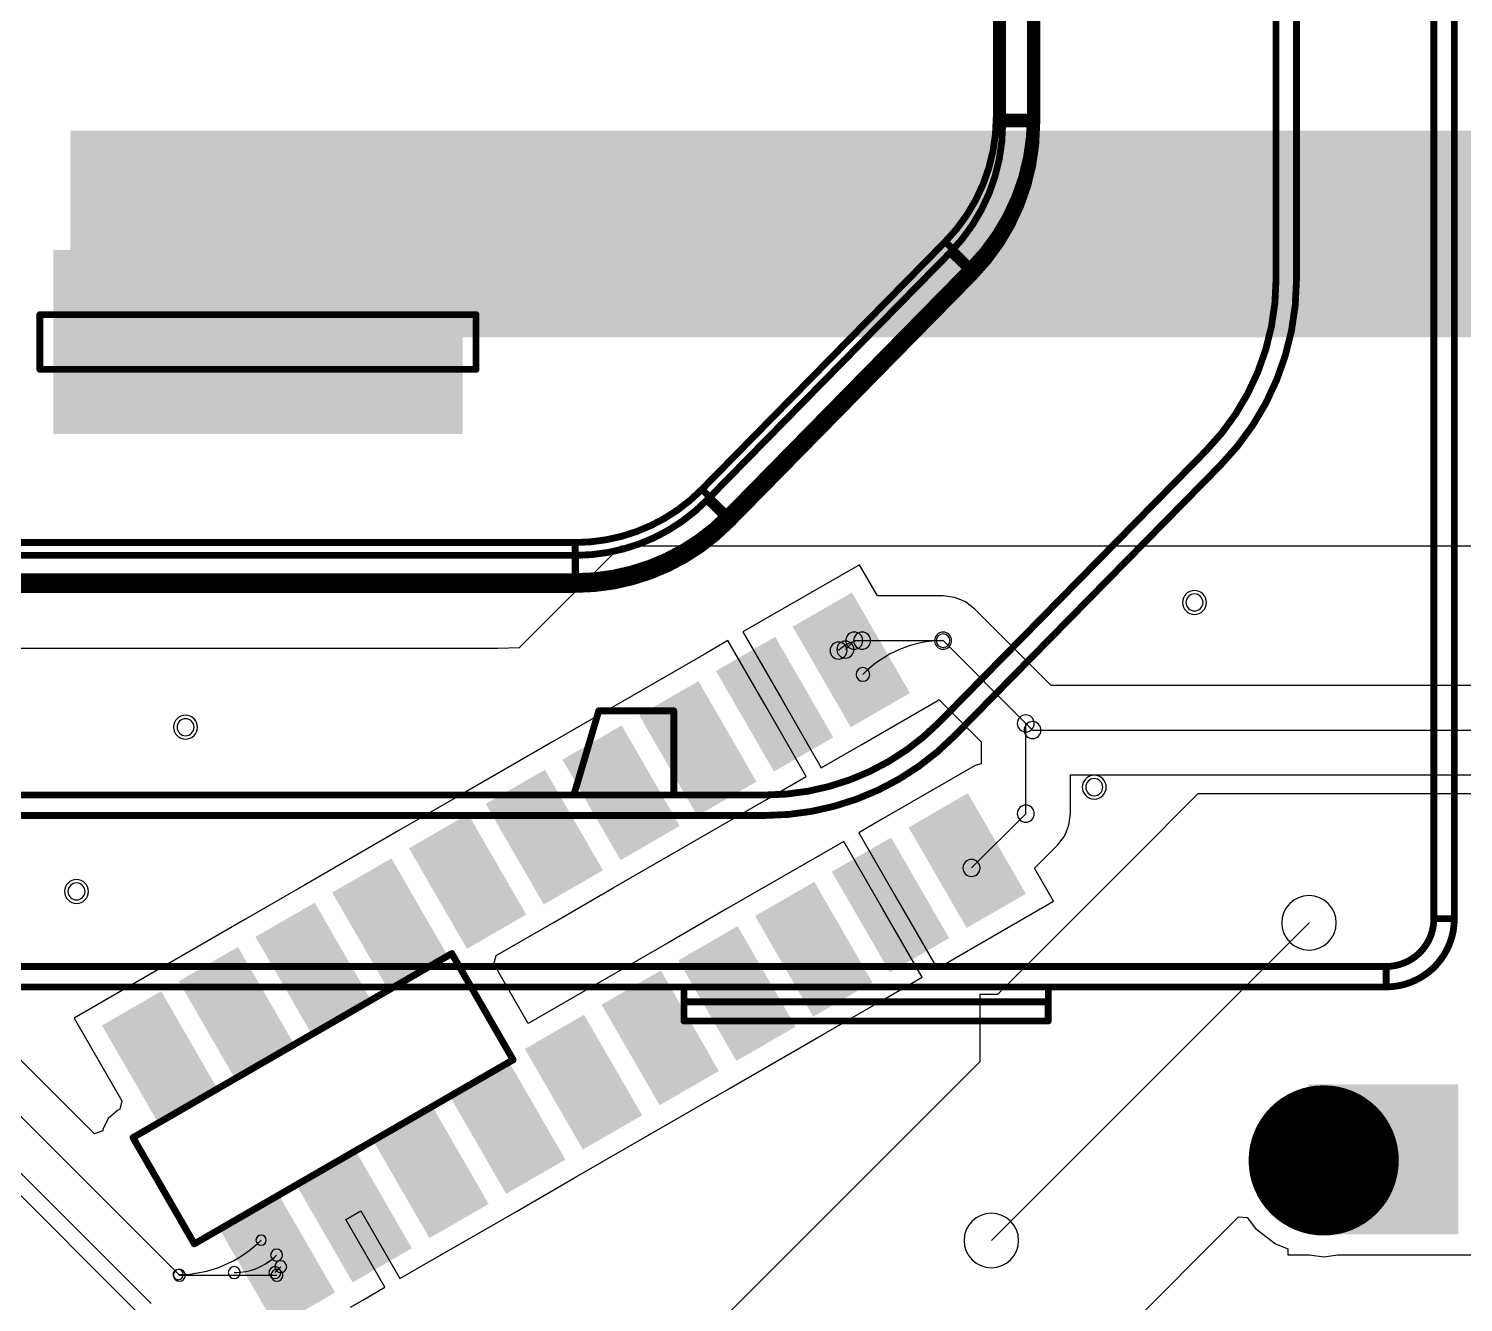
# Model space of a CAD drawing. Header units: inches. Extents: x 32166 to 34772, y 2386 to 4229.
# Drawn here: x 33371.8 to 33462.7, y 3852.8 to 3933.5 of the extents above; entities that cross this region are included whole.
import ezdxf

# ---------------------------------------------------------------- set-up
doc = ezdxf.new("R2010")
doc.units = ezdxf.units.IN
doc.header["$LTSCALE"] = 0.64311
doc.header["$MEASUREMENT"] = 0
for name, color, linetype in [('KEEPOUTLAYER', 6, 'CONTINUOUS'), ('MULTILAYER', 9, 'CONTINUOUS'), ('TOPLAYER', 1, 'CONTINUOUS'), ('TOPOVERLAY', 2, 'CONTINUOUS'), ('TOPPASTE', 8, 'CONTINUOUS'), ('TOPSOLDER', 216, 'CONTINUOUS')]:
    doc.layers.add(name, color=color, linetype=linetype)

msp = doc.modelspace()

# ---------------------------------------------------------------- linework, layer by layer
at = {"layer": 'KEEPOUTLAYER'}
msp.add_line((33432.778, 3856.671), (33452.91, 3876.802), dxfattribs=at)
at = {"layer": 'KEEPOUTLAYER', "const_width": 0.432}
for points in [[(33378.382, 3863.192), (33398.585, 3874.856)], [(33398.585, 3874.856), (33402.473, 3868.121)], [(33382.27, 3856.457), (33402.473, 3868.121)], [(33378.382, 3863.192), (33382.27, 3856.457)]]:
    msp.add_lwpolyline(points, dxfattribs=at)
at = {"layer": 'KEEPOUTLAYER', "const_width": 0.216}
for points in [[(33398.531, 3874.949, 1), (33398.639, 3874.762, 1)], [(33398.531, 3874.949, 1), (33398.639, 3874.762, 1)], [(33402.419, 3868.215, 1), (33402.527, 3868.028, 1)], [(33402.419, 3868.215, 1), (33402.527, 3868.028, 1)], [(33378.328, 3863.285, 1), (33378.436, 3863.098, 1)], [(33378.328, 3863.285, 1), (33378.436, 3863.098, 1)], [(33382.216, 3856.551, 1), (33382.324, 3856.364, 1)], [(33382.216, 3856.551, 1), (33382.324, 3856.364, 1)]]:
    msp.add_lwpolyline(points, format="xyb", close=True, dxfattribs=at)
at = {"layer": 'KEEPOUTLAYER'}
for centre, start, end in [((33452.91, 3876.802), 0, 180), ((33452.91, 3876.802), 180, 0), ((33432.778, 3856.671), 0, 180), ((33432.778, 3856.671), 180, 0)]:
    msp.add_arc(centre, 1.728, start, end, dxfattribs=at)
at = {"layer": 'MULTILAYER', "const_width": 2.592}
msp.add_lwpolyline([(33455.136, 3861.746, 1), (33452.544, 3861.746, 1)], format="xyb", close=True, dxfattribs=at)
at = {"layer": 'MULTILAYER'}
for centre, start, end in [((33445.651, 3897.106), 0, 180), ((33445.651, 3897.106), 180, 0), ((33381.716, 3889.2), 0, 180), ((33381.716, 3889.2), 180, 0), ((33439.302, 3885.399), 0, 180), ((33439.302, 3885.399), 180, 0), ((33374.804, 3878.789), 0, 180), ((33374.804, 3878.789), 180, 0)]:
    msp.add_arc(centre, 0.54, start, end, dxfattribs=at)
for points in [[(33373.773, 3908.211), (33398.829, 3908.211), (33373.773, 3919.011), (33398.829, 3919.011)], [(33427.023, 3891.523), (33423.783, 3897.135), (33424.03, 3889.795), (33420.79, 3895.407)], [(33422.159, 3888.715), (33418.919, 3894.327), (33419.166, 3886.987), (33415.926, 3892.599)], [(33417.295, 3885.907), (33414.055, 3891.519), (33414.302, 3884.179), (33411.062, 3889.791)], [(33412.432, 3883.099), (33409.192, 3888.711), (33409.439, 3881.371), (33406.199, 3886.983)], [(33407.568, 3880.291), (33404.328, 3885.903), (33404.575, 3878.563), (33401.335, 3884.175)], [(33434.367, 3878.803), (33431.127, 3884.415), (33431.374, 3877.075), (33428.134, 3882.687)], [(33402.705, 3877.483), (33399.465, 3883.095), (33399.712, 3875.755), (33396.472, 3881.367)], [(33429.503, 3875.995), (33426.263, 3881.607), (33426.51, 3874.267), (33423.27, 3879.879)], [(33397.841, 3874.675), (33394.601, 3880.287), (33394.848, 3872.947), (33391.608, 3878.559)], [(33424.639, 3873.187), (33421.399, 3878.799), (33421.646, 3871.459), (33418.406, 3877.071)], [(33392.977, 3871.867), (33389.737, 3877.479), (33389.984, 3870.139), (33386.744, 3875.751)], [(33419.776, 3870.379), (33416.536, 3875.991), (33416.783, 3868.651), (33413.543, 3874.263)], [(33388.114, 3869.059), (33384.874, 3874.671), (33385.121, 3867.331), (33381.881, 3872.943)], [(33414.912, 3867.571), (33411.672, 3873.183), (33411.919, 3865.843), (33408.679, 3871.455)], [(33383.25, 3866.251), (33380.01, 3871.863), (33380.257, 3864.523), (33377.017, 3870.135)], [(33410.049, 3864.763), (33406.809, 3870.375), (33407.056, 3863.035), (33403.816, 3868.647)], [(33405.185, 3861.955), (33401.945, 3867.567), (33402.192, 3860.227), (33398.952, 3865.839)], [(33400.321, 3859.147), (33397.081, 3864.759), (33397.328, 3857.419), (33394.088, 3863.031)], [(33395.458, 3856.339), (33392.218, 3861.951), (33392.465, 3854.611), (33389.225, 3860.223)], [(33390.594, 3853.531), (33387.354, 3859.143), (33387.601, 3851.803), (33384.361, 3857.415)]]:
    msp.add_solid(points, dxfattribs=at)
at = {"layer": 'TOPLAYER'}
for p, q in [((33402.884, 3894.255), (33409.321, 3900.692)), ((33409.321, 3900.692), (33516.5, 3900.692)), ((33424.415, 3899.496), (33418.429, 3896.04)), ((33425.558, 3897.516), (33424.415, 3899.496)), ((33429.719, 3897.516), (33425.558, 3897.516)), ((33430.452, 3897.42), (33429.719, 3897.516)), ((33430.735, 3897.303), (33430.452, 3897.42)), ((33431.135, 3897.137), (33430.735, 3897.303)), ((33431.722, 3896.687), (33431.135, 3897.137)), ((33436.562, 3891.847), (33431.722, 3896.687)), ((33418.429, 3896.04), (33417.034, 3895.234)), ((33418.429, 3896.04), (33418.429, 3896.04)), ((33418.429, 3896.04), (33418.429, 3896.04)), ((33417.034, 3895.234), (33419.517, 3890.933)), ((33364.458, 3894.212), (33401.502, 3894.212)), ((33401.502, 3894.212), (33402.884, 3894.255)), ((33414.688, 3893.88), (33408.702, 3890.424)), ((33416.083, 3894.685), (33414.688, 3893.88)), ((33414.688, 3893.88), (33414.688, 3893.88)), ((33418.568, 3890.382), (33416.083, 3894.685)), ((33423.528, 3894.12), (33424.092, 3894.684)), ((33424.092, 3894.684), (33429.719, 3894.684)), ((33429.719, 3894.684), (33434.962, 3889.441)), ((33564.022, 3891.847), (33436.562, 3891.847)), ((33408.702, 3890.424), (33404.961, 3888.264)), ((33408.702, 3890.424), (33408.702, 3890.424)), ((33408.702, 3890.424), (33408.702, 3890.424)), ((33421.051, 3886.081), (33418.568, 3890.382)), ((33418.568, 3890.382), (33418.568, 3890.382)), ((33419.517, 3890.933), (33419.517, 3890.933)), ((33419.517, 3890.933), (33422.002, 3886.629)), ((33424.519, 3888.083), (33429.383, 3890.891)), ((33429.383, 3890.891), (33429.453, 3890.945)), ((33429.383, 3890.891), (33429.383, 3890.891)), ((33429.383, 3890.891), (33429.383, 3890.891)), ((33429.453, 3890.945), (33432.13, 3888.268)), ((33434.962, 3889.441), (33435.389, 3889.015)), ((33434.962, 3883.719), (33434.962, 3889.441)), ((33435.389, 3889.015), (33577.745, 3889.015)), ((33404.961, 3888.264), (33398.975, 3884.808)), ((33404.961, 3888.264), (33404.961, 3888.264)), ((33422.002, 3886.629), (33424.519, 3888.083)), ((33424.519, 3888.083), (33424.519, 3888.083)), ((33424.519, 3888.083), (33424.519, 3888.083)), ((33432.13, 3888.268), (33432.13, 3886.875)), ((33431.759, 3886.776), (33425.773, 3883.32)), ((33432.13, 3886.875), (33431.759, 3886.776)), ((33431.759, 3886.776), (33431.759, 3886.776)), ((33431.759, 3886.776), (33431.759, 3886.776)), ((33418.534, 3884.627), (33421.051, 3886.081)), ((33437.794, 3883.719), (33437.794, 3886.182)), ((33437.794, 3886.182), (33576.36, 3886.182)), ((33398.975, 3884.808), (33395.233, 3882.648)), ((33398.975, 3884.808), (33398.975, 3884.808)), ((33398.975, 3884.808), (33398.975, 3884.808)), ((33445.868, 3884.967), (33441.764, 3880.863)), ((33576.163, 3884.967), (33445.868, 3884.967)), ((33414.792, 3882.467), (33418.534, 3884.627)), ((33418.534, 3884.627), (33418.534, 3884.627)), ((33425.773, 3883.32), (33424.378, 3882.514)), ((33425.773, 3883.32), (33425.773, 3883.32)), ((33425.773, 3883.32), (33425.773, 3883.32)), ((33431.52, 3880.278), (33434.962, 3883.719)), ((33437.556, 3882.645), (33437.698, 3882.986)), ((33437.698, 3882.986), (33437.794, 3883.719)), ((33395.233, 3882.648), (33389.248, 3879.192)), ((33395.233, 3882.648), (33395.233, 3882.648)), ((33408.806, 3879.011), (33414.792, 3882.467)), ((33414.792, 3882.467), (33414.792, 3882.467)), ((33414.792, 3882.467), (33414.792, 3882.467)), ((33424.378, 3882.514), (33426.861, 3878.212)), ((33436.965, 3881.717), (33437.415, 3882.303)), ((33437.415, 3882.303), (33437.556, 3882.645)), ((33422.032, 3881.16), (33416.046, 3877.704)), ((33423.427, 3881.965), (33422.032, 3881.16)), ((33422.032, 3881.16), (33422.032, 3881.16)), ((33425.912, 3877.662), (33423.427, 3881.965)), ((33435.516, 3880.268), (33436.965, 3881.717)), ((33441.764, 3880.863), (33433.167, 3872.266)), ((33436.727, 3878.171), (33435.516, 3880.268)), ((33389.248, 3879.192), (33385.506, 3877.032)), ((33389.248, 3879.192), (33389.248, 3879.192)), ((33389.248, 3879.192), (33389.248, 3879.192)), ((33405.065, 3876.851), (33408.806, 3879.011)), ((33408.806, 3879.011), (33408.806, 3879.011)), ((33416.046, 3877.704), (33412.305, 3875.544)), ((33416.046, 3877.704), (33416.046, 3877.704)), ((33416.046, 3877.704), (33416.046, 3877.704)), ((33428.395, 3873.36), (33425.912, 3877.662)), ((33425.912, 3877.662), (33425.912, 3877.662)), ((33426.861, 3878.212), (33426.861, 3878.212)), ((33426.861, 3878.212), (33429.346, 3873.909)), ((33431.863, 3875.363), (33436.727, 3878.171)), ((33385.506, 3877.032), (33379.52, 3873.576)), ((33385.506, 3877.032), (33385.506, 3877.032)), ((33401.394, 3874.731), (33405.065, 3876.851)), ((33405.065, 3876.851), (33405.065, 3876.851)), ((33405.065, 3876.851), (33405.065, 3876.851)), ((33401.252, 3874.201), (33401.394, 3874.731)), ((33412.305, 3875.544), (33406.319, 3872.088)), ((33412.305, 3875.544), (33412.305, 3875.544)), ((33429.346, 3873.909), (33431.863, 3875.363)), ((33431.863, 3875.363), (33431.863, 3875.363)), ((33431.863, 3875.363), (33431.863, 3875.363)), ((33378.865, 3851.919), (33356.703, 3874.08)), ((33403.434, 3870.422), (33401.252, 3874.201)), ((33379.52, 3873.576), (33374.657, 3870.768)), ((33379.52, 3873.576), (33379.52, 3873.576)), ((33379.52, 3873.576), (33379.52, 3873.576)), ((33425.878, 3871.907), (33428.395, 3873.36)), ((33406.319, 3872.088), (33403.434, 3870.422)), ((33406.319, 3872.088), (33406.319, 3872.088)), ((33406.319, 3872.088), (33406.319, 3872.088)), ((33433.167, 3872.266), (33432.044, 3872.266)), ((33432.044, 3872.266), (33432.044, 3867.989)), ((33422.136, 3869.747), (33425.878, 3871.907)), ((33425.878, 3871.907), (33425.878, 3871.907)), ((33374.657, 3870.768), (33377.684, 3865.525)), ((33416.15, 3866.291), (33422.136, 3869.747)), ((33422.136, 3869.747), (33422.136, 3869.747)), ((33422.136, 3869.747), (33422.136, 3869.747)), ((33375.949, 3863.428), (33370.943, 3868.433)), ((33432.044, 3867.989), (33429.711, 3865.656)), ((33368.41, 3867.384), (33381.327, 3854.468)), ((33412.409, 3864.131), (33416.15, 3866.291)), ((33429.711, 3865.656), (33415.974, 3851.919)), ((33416.15, 3866.291), (33416.15, 3866.291)), ((33366.619, 3865.593), (33379.536, 3852.677)), ((33377.391, 3864.908), (33376.81, 3864.398)), ((33377.542, 3864.995), (33377.391, 3864.908)), ((33377.684, 3865.525), (33377.542, 3864.995)), ((33376.81, 3864.398), (33376.468, 3863.705)), ((33406.423, 3860.675), (33412.409, 3864.131)), ((33412.409, 3864.131), (33412.409, 3864.131)), ((33412.409, 3864.131), (33412.409, 3864.131)), ((33376.462, 3863.621), (33375.949, 3863.428)), ((33376.468, 3863.705), (33376.462, 3863.621)), ((33453.817, 3861.723), (33453.84, 3861.746)), ((33402.682, 3858.515), (33406.423, 3860.675)), ((33406.423, 3860.675), (33406.423, 3860.675)), ((33391.866, 3858.008), (33392.816, 3858.556)), ((33392.816, 3858.556), (33395.3, 3854.253)), ((33396.696, 3855.059), (33402.682, 3858.515)), ((33402.682, 3858.515), (33402.682, 3858.515)), ((33402.682, 3858.515), (33402.682, 3858.515)), ((33394.35, 3853.704), (33391.866, 3858.008)), ((33424.095, 3833.818), (33448.443, 3858.166)), ((33448.443, 3858.166), (33448.991, 3858.13)), ((33448.991, 3858.13), (33449.526, 3857.432)), ((33449.526, 3857.432), (33450.789, 3856.463)), ((33450.789, 3856.463), (33451.57, 3856.139)), ((33451.57, 3856.139), (33451.57, 3855.764)), ((33451.57, 3855.764), (33452.942, 3855.764)), ((33452.942, 3855.764), (33453.84, 3855.645)), ((33453.84, 3855.645), (33454.737, 3855.764)), ((33454.737, 3855.764), (33463.666, 3855.764)), ((33387.378, 3854.636), (33387.748, 3855.005)), ((33395.3, 3854.253), (33396.696, 3855.059)), ((33396.696, 3855.059), (33396.696, 3855.059)), ((33381.327, 3854.468), (33387.503, 3854.468)), ((33392.955, 3852.899), (33394.35, 3853.704)), ((33392.175, 3852.449), (33392.955, 3852.899)), ((33392.955, 3852.899), (33392.955, 3852.899)), ((33392.955, 3852.899), (33392.955, 3852.899))]:
    msp.add_line(p, q, dxfattribs=at)
at = {"layer": 'TOPLAYER', "const_width": 4.32}
msp.add_lwpolyline([(33455.999, 3861.746, 1), (33451.68, 3861.746, 1)], format="xyb", close=True, dxfattribs=at)
at = {"layer": 'TOPLAYER'}
for centre, radius, start, end in [((33445.651, 3897.106), 0.54, 0, 180), ((33445.651, 3897.106), 0.54, 180, 0), ((33424.092, 3894.684), 0.54, 0, 180), ((33424.092, 3894.684), 0.54, 0, 180), ((33424.59, 3894.684), 0.54, 0, 180), ((33429.719, 3894.684), 0.54, 0, 180), ((33429.719, 3894.684), 0.54, 0, 180), ((33429.719, 3894.684), 0.432, 0, 180), ((33423.094, 3894.054), 0.54, 0, 180), ((33423.094, 3894.054), 0.54, 180, 0), ((33423.528, 3894.12), 0.54, 0, 180), ((33423.528, 3894.12), 0.54, 180, 0), ((33424.59, 3892.593), 2.091, 89.99993, 135.67793), ((33424.092, 3894.684), 0.54, 180, 0), ((33424.092, 3894.684), 0.54, 180, 0), ((33424.59, 3894.684), 0.54, 180, 0), ((33429.719, 3887.584), 7.1, 89.99999, 135.67799), ((33429.719, 3894.684), 0.54, 180, 0), ((33429.719, 3894.684), 0.54, 180, 0), ((33429.719, 3894.684), 0.432, 180, 0), ((33424.64, 3892.545), 0.432, 0, 180), ((33424.64, 3892.545), 0.432, 180, 0), ((33381.716, 3889.2), 0.54, 0, 180), ((33434.962, 3889.441), 0.54, 0, 180), ((33434.962, 3889.441), 0.54, 0, 180), ((33434.962, 3889.441), 0.54, 0, 180), ((33434.962, 3889.441), 0.54, 180, 0), ((33434.962, 3889.441), 0.54, 180, 0), ((33434.962, 3889.441), 0.54, 180, 0), ((33435.389, 3889.015), 0.54, 0, 180), ((33435.389, 3889.015), 0.54, 0, 180), ((33381.716, 3889.2), 0.54, 180, 0), ((33435.389, 3889.015), 0.54, 180, 0), ((33435.389, 3889.015), 0.54, 180, 0), ((33439.302, 3885.399), 0.54, 0, 180), ((33439.302, 3885.399), 0.54, 180, 0), ((33434.962, 3883.719), 0.54, 0, 180), ((33434.962, 3883.719), 0.54, 0, 180), ((33434.962, 3883.719), 0.54, 180, 0), ((33434.962, 3883.719), 0.54, 180, 0), ((33431.52, 3880.278), 0.54, 0, 180), ((33431.52, 3880.278), 0.54, 180, 0), ((33374.804, 3878.789), 0.54, 0, 180), ((33374.804, 3878.789), 0.54, 180, 0), ((33453.817, 3861.723), 0.378, 0, 180), ((33453.84, 3861.746), 0.378, 0, 180), ((33453.817, 3861.723), 0.378, 180, 0), ((33453.84, 3861.746), 0.378, 180, 0), ((33381.241, 3861.952), 7.441, 270.00004, 315.00004), ((33386.502, 3856.69), 0.324, 0, 180), ((33386.502, 3856.69), 0.324, 180, 0), ((33384.801, 3858.426), 3.791, 270.00006, 315.00006), ((33387.482, 3855.746), 0.378, 0, 180), ((33387.482, 3855.746), 0.378, 180, 0), ((33381.241, 3854.511), 0.324, 0, 180), ((33381.327, 3854.468), 0.378, 0, 180), ((33381.327, 3854.468), 0.378, 0, 180), ((33384.801, 3854.636), 0.378, 0, 180), ((33387.378, 3854.636), 0.378, 0, 180), ((33387.503, 3854.468), 0.378, 0, 180), ((33387.748, 3855.005), 0.378, 0, 180), ((33387.748, 3855.005), 0.378, 180, 0), ((33381.241, 3854.511), 0.324, 180, 0), ((33381.327, 3854.468), 0.378, 180, 0), ((33381.327, 3854.468), 0.378, 180, 0), ((33384.801, 3854.636), 0.378, 180, 0), ((33387.378, 3854.636), 0.378, 180, 0), ((33387.503, 3854.468), 0.378, 180, 0)]:
    msp.add_arc(centre, radius, start, end, dxfattribs=at)
for points in [[(33374.415, 3913.911), (33706.839, 3913.911), (33374.415, 3927), (33706.839, 3927)], [(33373.773, 3908.211), (33398.829, 3908.211), (33373.773, 3919.011), (33398.829, 3919.011)], [(33427.023, 3891.523), (33423.783, 3897.135), (33424.03, 3889.795), (33420.79, 3895.407)], [(33422.159, 3888.715), (33418.919, 3894.327), (33419.166, 3886.987), (33415.926, 3892.599)], [(33417.295, 3885.907), (33414.055, 3891.519), (33414.302, 3884.179), (33411.062, 3889.791)], [(33412.432, 3883.099), (33409.192, 3888.711), (33409.439, 3881.371), (33406.199, 3886.983)], [(33407.568, 3880.291), (33404.328, 3885.903), (33404.575, 3878.563), (33401.335, 3884.175)], [(33434.367, 3878.803), (33431.127, 3884.415), (33431.374, 3877.075), (33428.134, 3882.687)], [(33402.705, 3877.483), (33399.465, 3883.095), (33399.712, 3875.755), (33396.472, 3881.367)], [(33429.503, 3875.995), (33426.263, 3881.607), (33426.51, 3874.267), (33423.27, 3879.879)], [(33397.841, 3874.675), (33394.601, 3880.287), (33394.848, 3872.947), (33391.608, 3878.559)], [(33424.639, 3873.187), (33421.399, 3878.799), (33421.646, 3871.459), (33418.406, 3877.071)], [(33392.977, 3871.867), (33389.737, 3877.479), (33389.984, 3870.139), (33386.744, 3875.751)], [(33419.776, 3870.379), (33416.536, 3875.991), (33416.783, 3868.651), (33413.543, 3874.263)], [(33388.114, 3869.059), (33384.874, 3874.671), (33385.121, 3867.331), (33381.881, 3872.943)], [(33414.912, 3867.571), (33411.672, 3873.183), (33411.919, 3865.843), (33408.679, 3871.455)], [(33383.25, 3866.251), (33380.01, 3871.863), (33380.257, 3864.523), (33377.017, 3870.135)], [(33410.049, 3864.763), (33406.809, 3870.375), (33407.056, 3863.035), (33403.816, 3868.647)], [(33405.185, 3861.955), (33401.945, 3867.567), (33402.192, 3860.227), (33398.952, 3865.839)], [(33461.938, 3857.492), (33461.938, 3866.132), (33453.298, 3857.492), (33453.298, 3866.132)], [(33400.321, 3859.147), (33397.081, 3864.759), (33397.328, 3857.419), (33394.088, 3863.031)], [(33395.458, 3856.339), (33392.218, 3861.951), (33392.465, 3854.611), (33389.225, 3860.223)], [(33390.594, 3853.531), (33387.354, 3859.143), (33387.601, 3851.803), (33384.361, 3857.415)]]:
    msp.add_solid(points, dxfattribs=at)
at = {"layer": 'TOPOVERLAY', "const_width": 0.432}
for points in [[(33460.821, 3877.061), (33460.821, 3987.221)], [(33462.117, 3877.061), (33462.117, 3987.221)], [(33450.821, 3917.591), (33450.821, 3961.69)], [(33452.117, 3917.591), (33452.117, 3961.69)], [(33433.089, 3927.861), (33433.089, 3949.961)], [(33433.497, 3927.435), (33433.497, 3949.554)], [(33435.249, 3927.861), (33435.249, 3949.961)], [(33435.657, 3927.861), (33435.657, 3949.961)], [(33435.657, 3927.435), (33435.657, 3949.554)], [(33433.089, 3927.861), (33435.657, 3927.861)], [(33433.497, 3927.435), (33435.657, 3927.435)], [(33414.434, 3904.271), (33429.862, 3919.971)], [(33429.862, 3919.971), (33431.693, 3918.171)], [(33414.742, 3903.578), (33430.152, 3919.26)], [(33430.152, 3919.26), (33431.693, 3917.746)], [(33415.974, 3902.757), (33431.402, 3918.457)], [(33416.265, 3902.472), (33431.693, 3918.171)], [(33416.282, 3902.064), (33431.693, 3917.746)], [(33372.477, 3911.883), (33372.477, 3915.339)], [(33372.477, 3915.339), (33400.125, 3915.339)], [(33400.125, 3911.883), (33400.125, 3915.339)], [(33372.477, 3911.883), (33400.125, 3911.883)], [(33429.506, 3889.546), (33446.367, 3906.704)], [(33430.43, 3888.638), (33447.292, 3905.796)], [(33414.434, 3904.271), (33416.265, 3902.472)], [(33414.742, 3903.578), (33416.282, 3902.064)], [(33366.197, 3900.904), (33406.405, 3900.904)], [(33406.405, 3898.337), (33406.405, 3900.904)], [(33366.179, 3900.09), (33406.422, 3900.09)], [(33406.422, 3897.93), (33406.422, 3900.09)], [(33366.197, 3898.744), (33406.405, 3898.744)], [(33366.197, 3898.337), (33406.405, 3898.337)], [(33366.179, 3897.93), (33406.422, 3897.93)], [(33406.338, 3884.962), (33407.901, 3890.237)], [(33407.901, 3890.237), (33412.653, 3890.237)], [(33412.653, 3884.962), (33412.653, 3890.237)], [(33354.174, 3884.901), (33418.428, 3884.901)], [(33354.174, 3883.605), (33418.428, 3883.605)], [(33460.821, 3877.061), (33462.117, 3877.061)], [(33314.805, 3874.037), (33457.797, 3874.037)], [(33457.797, 3872.741), (33457.797, 3874.037)], [(33314.805, 3872.741), (33457.797, 3872.741)], [(33413.301, 3870.581), (33413.301, 3872.741)], [(33436.387, 3871.791), (33436.387, 3872.741)], [(33413.301, 3871.791), (33436.387, 3871.791)], [(33436.382, 3870.581), (33436.382, 3871.791)], [(33413.301, 3870.581), (33436.382, 3870.581)]]:
    msp.add_lwpolyline(points, dxfattribs=at)
for points in [[(33433.089, 3927.861, -0.196645), (33429.862, 3919.971)], [(33433.497, 3927.435, -0.196645), (33430.152, 3919.26)], [(33435.249, 3927.861, -0.196645), (33431.402, 3918.457)], [(33435.657, 3927.861, -0.196645), (33431.693, 3918.171)], [(33435.657, 3927.435, -0.196645), (33431.693, 3917.746)], [(33450.821, 3917.591, -0.196645), (33446.367, 3906.704)], [(33452.117, 3917.591, -0.196645), (33447.292, 3905.796)], [(33414.434, 3904.271, -0.201181), (33406.405, 3900.904)], [(33415.974, 3902.757, -0.201181), (33406.405, 3898.744)], [(33414.742, 3903.578, -0.201181), (33406.422, 3900.09)], [(33416.265, 3902.472, -0.201181), (33406.405, 3898.337)], [(33416.282, 3902.064, -0.201181), (33406.422, 3897.93)], [(33429.506, 3889.546, -0.201181), (33418.428, 3884.901)], [(33430.43, 3888.638, -0.201181), (33418.428, 3883.605)], [(33460.821, 3877.061, -0.414214), (33457.797, 3874.037)], [(33462.117, 3877.061, -0.414214), (33457.797, 3872.741)]]:
    msp.add_lwpolyline(points, format="xyb", dxfattribs=at)
at = {"layer": 'TOPOVERLAY', "const_width": 0.216}
for points in [[(33432.982, 3927.861, 1), (33433.197, 3927.861, 1)], [(33432.982, 3927.861, 1), (33433.197, 3927.861, 1)], [(33432.982, 3927.861, 1), (33433.197, 3927.861, 1)], [(33433.389, 3927.435, 1), (33433.605, 3927.435, 1)], [(33433.389, 3927.435, 1), (33433.605, 3927.435, 1)], [(33433.389, 3927.435, 1), (33433.605, 3927.435, 1)], [(33435.141, 3927.861, 1), (33435.357, 3927.861, 1)], [(33435.141, 3927.861, 1), (33435.357, 3927.861, 1)], [(33435.549, 3927.861, 1), (33435.765, 3927.861, 1)], [(33435.549, 3927.861, 1), (33435.765, 3927.861, 1)], [(33435.549, 3927.861, 1), (33435.765, 3927.861, 1)], [(33435.549, 3927.435, 1), (33435.765, 3927.435, 1)], [(33435.549, 3927.435, 1), (33435.765, 3927.435, 1)], [(33435.549, 3927.435, 1), (33435.765, 3927.435, 1)], [(33429.754, 3919.971, 1), (33429.97, 3919.971, 1)], [(33429.754, 3919.971, 1), (33429.97, 3919.971, 1)], [(33429.754, 3919.971, 1), (33429.97, 3919.971, 1)], [(33430.044, 3919.26, 1), (33430.26, 3919.26, 1)], [(33430.044, 3919.26, 1), (33430.26, 3919.26, 1)], [(33430.044, 3919.26, 1), (33430.26, 3919.26, 1)], [(33431.294, 3918.457, 1), (33431.51, 3918.457, 1)], [(33431.294, 3918.457, 1), (33431.51, 3918.457, 1)], [(33431.585, 3918.171, 1), (33431.801, 3918.171, 1)], [(33431.585, 3918.171, 1), (33431.801, 3918.171, 1)], [(33431.585, 3918.171, 1), (33431.801, 3918.171, 1)], [(33431.585, 3917.746, 1), (33431.801, 3917.746, 1)], [(33431.585, 3917.746, 1), (33431.801, 3917.746, 1)], [(33431.585, 3917.746, 1), (33431.801, 3917.746, 1)], [(33450.713, 3917.591, 1), (33450.929, 3917.591, 1)], [(33450.713, 3917.591, 1), (33450.929, 3917.591, 1)], [(33452.009, 3917.591, 1), (33452.225, 3917.591, 1)], [(33452.009, 3917.591, 1), (33452.225, 3917.591, 1)], [(33372.369, 3915.339, 1), (33372.585, 3915.339, 1)], [(33372.369, 3915.339, 1), (33372.585, 3915.339, 1)], [(33400.017, 3915.339, 1), (33400.233, 3915.339, 1)], [(33400.017, 3915.339, 1), (33400.233, 3915.339, 1)], [(33372.369, 3911.883, 1), (33372.585, 3911.883, 1)], [(33372.369, 3911.883, 1), (33372.585, 3911.883, 1)], [(33400.017, 3911.883, 1), (33400.233, 3911.883, 1)], [(33400.017, 3911.883, 1), (33400.233, 3911.883, 1)], [(33446.259, 3906.704, 1), (33446.475, 3906.704, 1)], [(33446.259, 3906.704, 1), (33446.475, 3906.704, 1)], [(33447.184, 3905.796, 1), (33447.4, 3905.796, 1)], [(33447.184, 3905.796, 1), (33447.4, 3905.796, 1)], [(33414.326, 3904.271, 1), (33414.542, 3904.271, 1)], [(33414.326, 3904.271, 1), (33414.542, 3904.271, 1)], [(33414.326, 3904.271, 1), (33414.542, 3904.271, 1)], [(33414.634, 3903.578, 1), (33414.85, 3903.578, 1)], [(33414.634, 3903.578, 1), (33414.85, 3903.578, 1)], [(33414.634, 3903.578, 1), (33414.85, 3903.578, 1)], [(33415.866, 3902.757, 1), (33416.082, 3902.757, 1)], [(33415.866, 3902.757, 1), (33416.082, 3902.757, 1)], [(33416.157, 3902.472, 1), (33416.373, 3902.472, 1)], [(33416.157, 3902.472, 1), (33416.373, 3902.472, 1)], [(33416.157, 3902.472, 1), (33416.373, 3902.472, 1)], [(33416.174, 3902.064, 1), (33416.39, 3902.064, 1)], [(33416.174, 3902.064, 1), (33416.39, 3902.064, 1)], [(33416.174, 3902.064, 1), (33416.39, 3902.064, 1)], [(33406.297, 3900.904, 1), (33406.513, 3900.904, 1)], [(33406.297, 3900.904, 1), (33406.513, 3900.904, 1)], [(33406.297, 3900.904, 1), (33406.513, 3900.904, 1)], [(33406.314, 3900.09, 1), (33406.53, 3900.09, 1)], [(33406.314, 3900.09, 1), (33406.53, 3900.09, 1)], [(33406.314, 3900.09, 1), (33406.53, 3900.09, 1)], [(33406.297, 3898.744, 1), (33406.513, 3898.744, 1)], [(33406.297, 3898.744, 1), (33406.513, 3898.744, 1)], [(33406.297, 3898.337, 1), (33406.513, 3898.337, 1)], [(33406.297, 3898.337, 1), (33406.513, 3898.337, 1)], [(33406.297, 3898.337, 1), (33406.513, 3898.337, 1)], [(33406.314, 3897.93, 1), (33406.53, 3897.93, 1)], [(33406.314, 3897.93, 1), (33406.53, 3897.93, 1)], [(33406.314, 3897.93, 1), (33406.53, 3897.93, 1)], [(33407.793, 3890.237, 1), (33408.009, 3890.237, 1)], [(33407.793, 3890.237, 1), (33408.009, 3890.237, 1)], [(33412.545, 3890.237, 1), (33412.761, 3890.237, 1)], [(33412.545, 3890.237, 1), (33412.761, 3890.237, 1)], [(33429.398, 3889.546, 1), (33429.614, 3889.546, 1)], [(33429.398, 3889.546, 1), (33429.614, 3889.546, 1)], [(33430.322, 3888.638, 1), (33430.538, 3888.638, 1)], [(33430.322, 3888.638, 1), (33430.538, 3888.638, 1)], [(33406.23, 3884.962, 1), (33406.446, 3884.962, 1)], [(33412.545, 3884.962, 1), (33412.761, 3884.962, 1)], [(33418.32, 3884.901, 1), (33418.536, 3884.901, 1)], [(33418.32, 3884.901, 1), (33418.536, 3884.901, 1)], [(33418.32, 3883.605, 1), (33418.536, 3883.605, 1)], [(33418.32, 3883.605, 1), (33418.536, 3883.605, 1)], [(33460.713, 3877.061, 1), (33460.929, 3877.061, 1)], [(33460.713, 3877.061, 1), (33460.929, 3877.061, 1)], [(33460.713, 3877.061, 1), (33460.929, 3877.061, 1)], [(33462.009, 3877.061, 1), (33462.225, 3877.061, 1)], [(33462.009, 3877.061, 1), (33462.225, 3877.061, 1)], [(33462.009, 3877.061, 1), (33462.225, 3877.061, 1)], [(33457.689, 3874.037, 1), (33457.905, 3874.037, 1)], [(33457.689, 3874.037, 1), (33457.905, 3874.037, 1)], [(33457.689, 3874.037, 1), (33457.905, 3874.037, 1)], [(33413.193, 3872.741, 1), (33413.409, 3872.741, 1)], [(33436.279, 3872.741, 1), (33436.495, 3872.741, 1)], [(33457.689, 3872.741, 1), (33457.905, 3872.741, 1)], [(33457.689, 3872.741, 1), (33457.905, 3872.741, 1)], [(33457.689, 3872.741, 1), (33457.905, 3872.741, 1)], [(33413.193, 3871.791, 1), (33413.409, 3871.791, 1)], [(33436.274, 3871.791, 1), (33436.49, 3871.791, 1)], [(33436.279, 3871.791, 1), (33436.495, 3871.791, 1)], [(33436.279, 3871.791, 1), (33436.495, 3871.791, 1)], [(33413.193, 3870.581, 1), (33413.409, 3870.581, 1)], [(33413.193, 3870.581, 1), (33413.409, 3870.581, 1)], [(33436.274, 3870.581, 1), (33436.49, 3870.581, 1)], [(33436.274, 3870.581, 1), (33436.49, 3870.581, 1)]]:
    msp.add_lwpolyline(points, format="xyb", close=True, dxfattribs=at)
at = {"layer": 'TOPPASTE'}
msp.add_solid([(33461.938, 3857.492), (33461.938, 3866.132), (33453.298, 3857.492), (33453.298, 3866.132)], dxfattribs=at)
at = {"layer": 'TOPSOLDER', "const_width": 4.759}
msp.add_lwpolyline([(33456.219, 3861.746, 1), (33451.46, 3861.746, 1)], format="xyb", close=True, dxfattribs=at)
at = {"layer": 'TOPSOLDER'}
for centre, start, end in [((33445.651, 3897.106), 0, 180), ((33445.651, 3897.106), 180, 0), ((33381.716, 3889.2), 0, 180), ((33381.716, 3889.2), 180, 0), ((33439.302, 3885.399), 0, 180), ((33439.302, 3885.399), 180, 0), ((33374.804, 3878.789), 0, 180), ((33374.804, 3878.789), 180, 0)]:
    msp.add_arc(centre, 0.759, start, end, dxfattribs=at)
for points in [[(33374.718, 3914.818), (33706.796, 3914.818), (33374.718, 3925.877), (33706.796, 3925.877)], [(33373.334, 3907.773), (33399.268, 3907.773), (33373.334, 3919.45), (33399.268, 3919.45)], [(33427.622, 3891.363), (33423.943, 3897.735), (33423.869, 3889.196), (33420.19, 3895.568)], [(33422.759, 3888.555), (33419.08, 3894.927), (33419.005, 3886.388), (33415.326, 3892.76)], [(33417.895, 3885.747), (33414.216, 3892.119), (33414.142, 3883.58), (33410.463, 3889.952)], [(33413.031, 3882.939), (33409.352, 3889.311), (33409.278, 3880.772), (33405.599, 3887.144)], [(33408.168, 3880.131), (33404.489, 3886.503), (33404.415, 3877.964), (33400.736, 3884.336)], [(33434.966, 3878.643), (33431.287, 3885.015), (33431.213, 3876.476), (33427.534, 3882.848)], [(33403.304, 3877.323), (33399.625, 3883.695), (33399.551, 3875.156), (33395.872, 3881.528)], [(33430.103, 3875.835), (33426.424, 3882.207), (33426.349, 3873.668), (33422.67, 3880.04)], [(33398.441, 3874.515), (33394.762, 3880.887), (33394.687, 3872.348), (33391.008, 3878.72)], [(33425.239, 3873.027), (33421.56, 3879.399), (33421.486, 3870.86), (33417.807, 3877.232)], [(33393.577, 3871.707), (33389.898, 3878.079), (33389.824, 3869.54), (33386.145, 3875.912)], [(33420.375, 3870.219), (33416.696, 3876.591), (33416.622, 3868.052), (33412.943, 3874.424)], [(33388.713, 3868.899), (33385.034, 3875.271), (33384.96, 3866.732), (33381.281, 3873.104)], [(33415.512, 3867.411), (33411.833, 3873.783), (33411.759, 3865.244), (33408.08, 3871.616)], [(33383.85, 3866.091), (33380.171, 3872.463), (33380.097, 3863.924), (33376.418, 3870.296)], [(33410.648, 3864.603), (33406.969, 3870.975), (33406.895, 3862.436), (33403.216, 3868.808)], [(33405.785, 3861.795), (33402.106, 3868.167), (33402.031, 3859.628), (33398.352, 3866)], [(33462.377, 3857.053), (33462.377, 3866.57), (33452.859, 3857.053), (33452.859, 3866.57)], [(33400.921, 3858.987), (33397.242, 3865.359), (33397.168, 3856.82), (33393.489, 3863.192)], [(33396.057, 3856.179), (33392.378, 3862.551), (33392.304, 3854.012), (33388.625, 3860.384)], [(33391.194, 3853.371), (33387.515, 3859.743), (33387.441, 3851.204), (33383.762, 3857.576)]]:
    msp.add_solid(points, dxfattribs=at)

doc.saveas('drawing.dxf')
